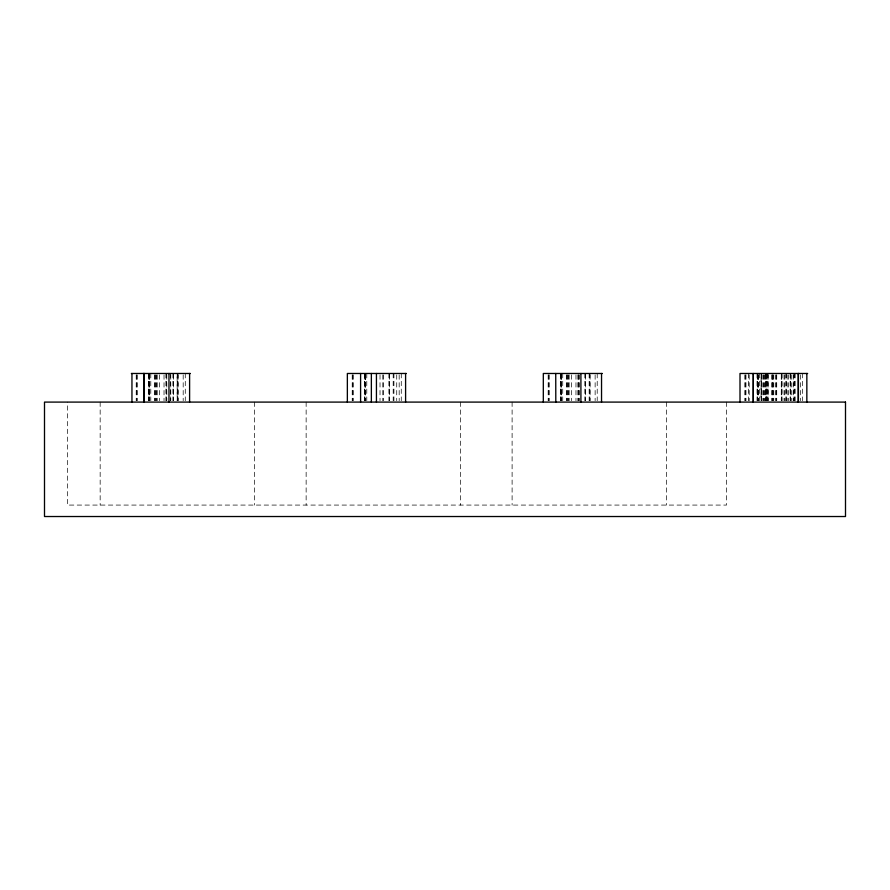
<?xml version="1.0" encoding="UTF-8"?>
<svg xmlns="http://www.w3.org/2000/svg" width="890" height="890" viewBox="0 0 890 890"><rect width="100%" height="100%" fill="white"/><g stroke="black" fill="none" stroke-linecap="round" stroke-linejoin="round"><path stroke-width="0.67" stroke-dasharray="4.45 3.34" d="M802.513 373.477L802.513 400.723M800.422 374.846L800.422 400.723M795.171 373.477L795.171 400.723M794.436 373.477L794.436 400.723M793.913 373.477L793.913 400.723M793.424 374.846L793.424 400.723M791.822 374.846L791.822 400.723M790.787 374.846L790.787 400.723M790.631 373.477L790.631 400.723M790.142 373.477L790.142 400.723M788.44 374.846L788.44 400.723M787.127 374.846L787.127 400.723M786.571 373.477L786.571 400.723M785.837 373.477L785.837 400.723M784.858 374.846L784.858 400.723M784.034 374.846L784.034 400.723M782.032 373.477L782.032 400.723M781.787 374.846L781.787 400.723M781.542 373.477L781.542 400.723M781.264 374.846L781.264 400.723M776.725 374.846L776.725 400.723M776.258 374.846L776.258 400.723M775.424 374.846L775.424 400.723M773.777 374.846L773.777 400.723M773.065 374.846L773.065 400.723M772.665 374.846L772.665 400.723M772.331 374.846L772.331 400.723M771.63 374.846L771.63 400.723M768.126 374.846L768.126 400.723M768.037 373.477L768.037 400.723M767.147 373.477L767.147 400.723M766.957 374.846L766.957 400.723M766.779 373.477L766.779 400.723M766.557 373.477L766.557 400.723M766.168 373.477L766.168 400.723M765.923 374.846L765.923 400.723M765.645 373.477L765.645 400.723M765.178 374.846L765.178 400.723M764.466 374.846L764.466 400.723M763.731 374.846L763.731 400.723M763.03 374.846L763.03 400.723M761.84 374.846L761.84 400.723M761.406 373.477L761.406 400.723M759.437 373.477L759.437 400.723M758.358 374.846L758.358 400.723M758.18 374.846L758.18 400.723M757.957 374.846L757.957 400.723M757.557 373.477L757.557 400.723M757.312 374.846L757.312 400.723M757.045 373.477L757.045 400.723M749.191 374.846L749.191 400.723M748.601 373.477L748.601 400.723M745.976 374.846L745.976 400.723M745.286 374.846L745.286 400.723M744.852 374.846L744.852 400.723M726.496 402.091L726.496 505.075L67.384 505.075L67.384 402.091M666.588 402.091L666.588 505.075M597.212 373.477L597.212 400.723M595.132 374.846L595.132 400.723M590.059 374.846L590.059 400.723M589.881 373.477L589.881 400.723M589.147 373.477L589.147 400.723M585.486 374.846L585.486 400.723M585.331 373.477L585.331 400.723M584.841 373.477L584.841 400.723M579.568 374.846L579.568 400.723M578.734 374.846L578.734 400.723M578.456 374.846L578.456 400.723M577.844 374.846L577.844 400.723M575.975 374.846L575.975 400.723M571.424 374.846L571.424 400.723M569.155 374.846L569.155 400.723M568.476 374.846L568.421 400.723M567.776 374.846L567.776 400.723M567.041 374.846L567.041 400.723M566.329 374.846L566.329 400.723M562.736 373.477L562.736 400.723M561.668 374.846L561.668 400.723M561.479 374.846L561.479 400.723M561.267 373.477L561.267 400.723M560.867 373.477L560.867 400.723M560.622 374.846L560.622 400.723M560.344 373.477L560.344 400.723M549.275 374.846L549.275 400.723M548.585 374.846L548.585 400.723M548.162 374.846L548.162 400.723M512.106 402.091L512.106 505.075M460.608 402.091L460.608 505.075M401.268 373.477L401.268 400.723M399.176 374.846L399.176 400.723M396.729 374.846L396.729 400.723M393.925 373.477L393.925 400.723M393.191 373.477L393.191 400.723M389.542 374.846L389.542 400.723M389.386 373.477L389.386 400.723M388.897 373.477L388.897 400.723M383.612 374.846L383.612 400.723M382.789 374.846L382.789 400.723M380.019 374.846L380.019 400.723M366.791 373.477L366.791 400.723M365.712 374.846L365.712 400.723M365.534 374.846L365.534 400.723M365.323 374.846L365.323 400.723M364.922 373.477L364.922 400.723M364.678 374.846L364.678 400.723M364.399 373.477L364.399 400.723M353.33 374.846L353.33 400.723M352.64 374.846L352.64 400.723M352.206 374.846L352.206 400.723M306.138 402.091L306.138 505.075M254.64 402.091L254.64 505.075M185.276 373.477L185.276 400.723M183.184 374.846L183.184 400.723M178.122 374.846L178.122 400.723M177.933 373.477L177.933 400.723M177.199 373.477L177.199 400.723L177.132 374.846M173.55 374.846L173.55 400.723M173.394 373.477L173.394 400.723M172.905 373.477L172.905 400.723M170.758 374.846L170.758 400.723M170.691 373.477L170.691 400.723M166.797 374.846L166.797 400.723M166.519 373.477L166.519 400.723M165.907 373.477L165.907 400.723M164.027 374.846L164.027 400.723M159.488 374.846L159.488 400.723M157.219 374.846L157.219 400.723M156.473 374.846L156.54 400.723M155.828 374.846L155.828 400.723M155.094 374.846L155.094 400.723M154.393 374.846L154.393 400.723M150.799 373.477L150.799 400.723M149.72 374.846L149.72 400.723M149.542 374.846L149.542 400.723M149.32 373.477L149.32 400.723M148.93 373.477L148.93 400.723M148.686 374.846L148.686 400.723M148.374 373.477L148.407 400.723M137.338 374.846L137.338 400.723M136.648 374.846L136.648 400.723M136.215 374.846L136.215 400.723M100.158 402.091L100.158 505.075M761.095 400.723L761.095 373.477L761.072 400.723"/><path stroke-width="1.33" d="M131.364 373.477L190.404 373.477M406.396 373.477L347.356 373.477L347.356 402.091M602.341 373.477L543.312 373.477L543.312 402.091M807.642 373.477L740.002 373.477L740.002 402.091M806.841 373.477L806.841 402.091M798.419 373.477L798.419 402.091M798.241 373.477L798.241 402.091M601.54 373.477L601.54 402.091M580.914 373.477L580.914 402.091M555.738 373.477L555.805 402.091M405.595 373.477L405.595 402.091M376.437 373.477L376.437 402.091M371.364 373.477L371.364 402.091M360.595 373.477L360.595 402.091M189.603 373.477L189.603 402.091M168.966 373.477L168.966 402.091M144.169 373.477L144.169 402.091M143.857 373.477L143.857 402.091M143.802 373.477L143.802 402.091M131.954 373.477L131.954 402.091M845.5 402.091L44.5 402.091L44.5 516.523L845.5 516.523L845.5 402.091M753.296 402.091L753.296 373.477L753.229 402.091"/></g></svg>
